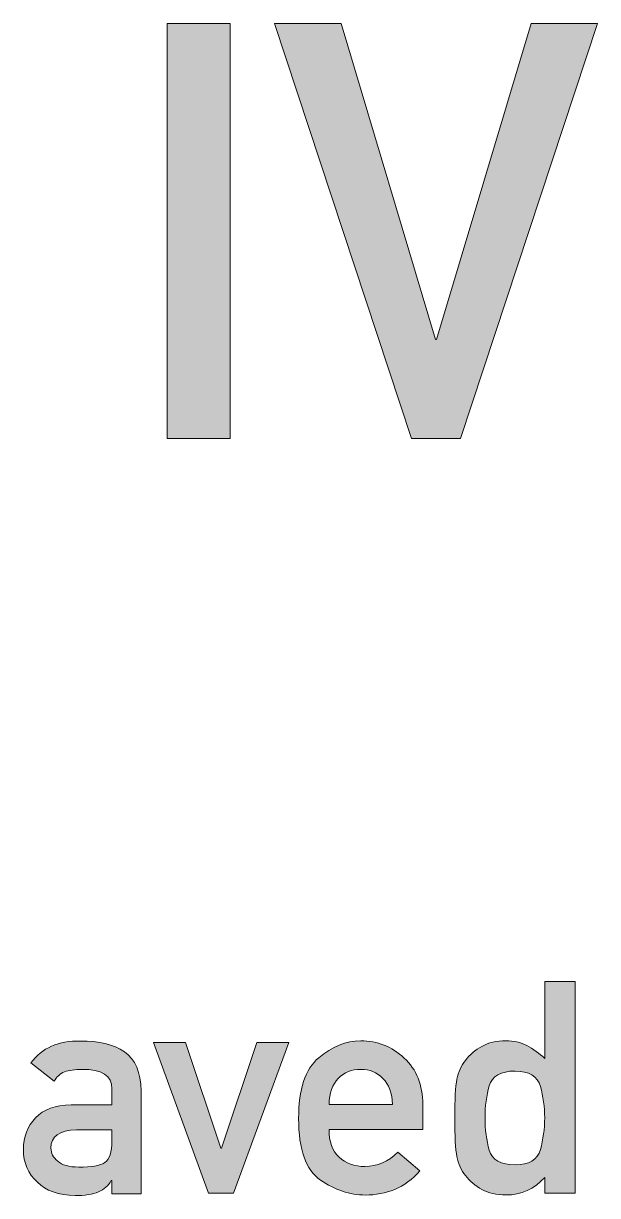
# Model space of a CAD drawing. Header units: inches. Extents: x 247 to 2765, y -1897 to -1110.
# Drawn here: x 1164.24 to 1172.41, y -1551.47 to -1534.79 of the extents above; entities that cross this region are included whole.
import ezdxf

# ---------------------------------------------------------------- set-up
doc = ezdxf.new("R2010")
doc.units = ezdxf.units.IN
doc.header["$MEASUREMENT"] = 0
doc.layers.add('Layer 1', color=7, linetype='Continuous')

# ---------------------------------------------------------------- blocks, each defined once
blk = doc.blocks.new('block 196')
at = {"layer": 'Layer 1', "true_color": 0x010101}
h = blk.add_hatch(color=18, dxfattribs=at)
h.dxf.hatch_style = 2
h.paths.add_polyline_path([(1166.282, -1540.699), (1166.282, -1534.79), (1167.179, -1534.79), (1167.179, -1540.699)])
h = blk.add_hatch(color=18, dxfattribs=at)
h.dxf.hatch_style = 2
h.paths.add_polyline_path([(1169.762, -1540.699), (1167.812, -1534.79), (1168.758, -1534.79), (1170.103, -1539.287), (1170.119, -1539.287), (1171.466, -1534.79), (1172.41, -1534.79), (1170.46, -1540.699)])
at = {"layer": 'Layer 1', "lineweight": 0}
for points in [[(1166.282, -1540.699), (1166.282, -1534.79), (1167.179, -1534.79), (1167.179, -1540.699), (1166.282, -1540.699)], [(1169.762, -1540.699), (1167.812, -1534.79), (1168.758, -1534.79), (1170.103, -1539.287), (1170.119, -1539.287), (1171.466, -1534.79), (1172.41, -1534.79), (1170.46, -1540.699), (1169.762, -1540.699)]]:
    blk.add_lwpolyline(points, dxfattribs=at)
blk = doc.blocks.new('block 197')
at = {"layer": 'Layer 1', "true_color": 0x010101}
h = blk.add_hatch(color=18, dxfattribs=at)
h.dxf.hatch_style = 2
edge = h.paths.add_edge_path()
edge.add_spline(control_points=[(1171.658, -1551.442), (1171.658, -1551.442), (1171.658, -1551.218), (1171.658, -1551.218), (1171.508, -1551.384), (1171.323, -1551.466), (1171.104, -1551.466), (1170.972, -1551.466), (1170.859, -1551.441), (1170.763, -1551.389), (1170.668, -1551.337), (1170.59, -1551.27), (1170.53, -1551.189), (1170.469, -1551.114), (1170.428, -1551.024), (1170.408, -1550.92), (1170.387, -1550.815), (1170.377, -1550.631), (1170.377, -1550.367), (1170.377, -1550.105), (1170.387, -1549.923), (1170.408, -1549.82), (1170.428, -1549.717), (1170.469, -1549.627), (1170.53, -1549.55), (1170.59, -1549.469), (1170.669, -1549.403), (1170.763, -1549.351), (1170.858, -1549.298), (1170.972, -1549.271), (1171.104, -1549.271), (1171.215, -1549.271), (1171.315, -1549.294), (1171.405, -1549.34), (1171.495, -1549.388), (1171.579, -1549.45), (1171.659, -1549.524), (1171.659, -1549.524), (1171.659, -1548.429), (1171.659, -1548.429), (1171.659, -1548.429), (1172.092, -1548.429), (1172.092, -1548.429), (1172.092, -1548.429), (1172.092, -1551.441), (1172.092, -1551.441), (1172.092, -1551.441), (1171.658, -1551.442), (1171.658, -1551.442), (1171.658, -1551.442), (1171.658, -1551.442), (1171.658, -1551.442)], knot_values=[0, 0, 0, 0, 1, 1, 1, 2, 2, 2, 3, 3, 3, 4, 4, 4, 5, 5, 5, 6, 6, 6, 7, 7, 7, 8, 8, 8, 9, 9, 9, 10, 10, 10, 11, 11, 11, 12, 12, 12, 13, 13, 13, 14, 14, 14, 15, 15, 15, 16, 16, 16, 17, 17, 17, 17], degree=3, periodic=1)
edge = h.paths.add_edge_path()
edge.add_spline(control_points=[(1171.236, -1549.703), (1171.032, -1549.703), (1170.91, -1549.773), (1170.869, -1549.912), (1170.829, -1550.051), (1170.808, -1550.203), (1170.808, -1550.367), (1170.808, -1550.536), (1170.829, -1550.688), (1170.869, -1550.828), (1170.91, -1550.968), (1171.032, -1551.037), (1171.236, -1551.037), (1171.436, -1551.037), (1171.556, -1550.965), (1171.597, -1550.82), (1171.636, -1550.676), (1171.658, -1550.525), (1171.658, -1550.368), (1171.658, -1550.215), (1171.636, -1550.066), (1171.597, -1549.921), (1171.556, -1549.776), (1171.436, -1549.703), (1171.236, -1549.703)], knot_values=[0, 0, 0, 0, 1, 1, 1, 2, 2, 2, 3, 3, 3, 4, 4, 4, 5, 5, 5, 6, 6, 6, 7, 7, 7, 8, 8, 8, 8], degree=3, periodic=1)
h = blk.add_hatch(color=18, dxfattribs=at)
h.dxf.hatch_style = 2
edge = h.paths.add_edge_path()
edge.add_spline(control_points=[(1165.495, -1551.45), (1165.495, -1551.45), (1165.495, -1551.26), (1165.495, -1551.26), (1165.495, -1551.26), (1165.486, -1551.26), (1165.486, -1551.26), (1165.446, -1551.334), (1165.386, -1551.388), (1165.306, -1551.421), (1165.221, -1551.457), (1165.108, -1551.475), (1164.972, -1551.475), (1164.735, -1551.468), (1164.555, -1551.406), (1164.435, -1551.284), (1164.303, -1551.163), (1164.236, -1551.009), (1164.236, -1550.82), (1164.236, -1550.641), (1164.294, -1550.49), (1164.408, -1550.369), (1164.522, -1550.248), (1164.691, -1550.186), (1164.914, -1550.184), (1164.914, -1550.184), (1165.495, -1550.184), (1165.495, -1550.184), (1165.495, -1550.184), (1165.495, -1549.956), (1165.495, -1549.956), (1165.497, -1549.766), (1165.354, -1549.674), (1165.067, -1549.679), (1164.968, -1549.679), (1164.884, -1549.69), (1164.819, -1549.713), (1164.754, -1549.742), (1164.706, -1549.787), (1164.673, -1549.848), (1164.673, -1549.848), (1164.342, -1549.587), (1164.342, -1549.587), (1164.501, -1549.374), (1164.736, -1549.269), (1165.046, -1549.275), (1165.307, -1549.272), (1165.516, -1549.323), (1165.675, -1549.428), (1165.829, -1549.538), (1165.91, -1549.721), (1165.912, -1549.982), (1165.912, -1549.982), (1165.912, -1551.452), (1165.912, -1551.452), (1165.912, -1551.452), (1165.495, -1551.45), (1165.495, -1551.45), (1165.495, -1551.45), (1165.495, -1551.45), (1165.495, -1551.45)], knot_values=[0, 0, 0, 0, 1, 1, 1, 2, 2, 2, 3, 3, 3, 4, 4, 4, 5, 5, 5, 6, 6, 6, 7, 7, 7, 8, 8, 8, 9, 9, 9, 10, 10, 10, 11, 11, 11, 12, 12, 12, 13, 13, 13, 14, 14, 14, 15, 15, 15, 16, 16, 16, 17, 17, 17, 18, 18, 18, 19, 19, 19, 20, 20, 20, 20], degree=3, periodic=1)
edge = h.paths.add_edge_path()
edge.add_spline(control_points=[(1165.495, -1550.696), (1165.495, -1550.696), (1165.495, -1550.539), (1165.495, -1550.539), (1165.495, -1550.539), (1164.991, -1550.539), (1164.991, -1550.539), (1164.747, -1550.546), (1164.625, -1550.633), (1164.628, -1550.799), (1164.628, -1550.87), (1164.66, -1550.933), (1164.724, -1550.985), (1164.784, -1551.041), (1164.884, -1551.069), (1165.024, -1551.069), (1165.201, -1551.072), (1165.325, -1551.051), (1165.396, -1551.005), (1165.46, -1550.961), (1165.495, -1550.857), (1165.495, -1550.696)], knot_values=[0, 0, 0, 0, 1, 1, 1, 2, 2, 2, 3, 3, 3, 4, 4, 4, 5, 5, 5, 6, 6, 6, 7, 7, 7, 7], degree=3, periodic=1)
h = blk.add_hatch(color=18, dxfattribs=at)
h.dxf.hatch_style = 2
h.paths.add_polyline_path([(1166.872, -1551.442), (1166.087, -1549.296), (1166.544, -1549.296), (1167.046, -1550.799), (1167.054, -1550.799), (1167.559, -1549.296), (1168.015, -1549.296), (1167.229, -1551.442)])
h = blk.add_hatch(color=18, dxfattribs=at)
h.dxf.hatch_style = 2
edge = h.paths.add_edge_path()
edge.add_spline(control_points=[(1169.922, -1550.532), (1169.922, -1550.532), (1168.587, -1550.532), (1168.587, -1550.532), (1168.587, -1550.708), (1168.634, -1550.841), (1168.73, -1550.929), (1168.826, -1551.017), (1168.948, -1551.061), (1169.097, -1551.061), (1169.275, -1551.061), (1169.432, -1550.993), (1169.568, -1550.855), (1169.568, -1550.855), (1169.881, -1551.121), (1169.881, -1551.121), (1169.774, -1551.246), (1169.655, -1551.334), (1169.522, -1551.387), (1169.389, -1551.44), (1169.25, -1551.467), (1169.104, -1551.467), (1168.884, -1551.467), (1168.671, -1551.396), (1168.465, -1551.254), (1168.258, -1551.112), (1168.154, -1550.82), (1168.154, -1550.379), (1168.154, -1549.961), (1168.25, -1549.673), (1168.441, -1549.513), (1168.632, -1549.353), (1168.831, -1549.273), (1169.039, -1549.273), (1169.275, -1549.273), (1169.481, -1549.354), (1169.657, -1549.517), (1169.834, -1549.68), (1169.922, -1549.901), (1169.922, -1550.178), (1169.922, -1550.178), (1169.922, -1550.532), (1169.922, -1550.532), (1169.922, -1550.532), (1169.922, -1550.532), (1169.922, -1550.532)], knot_values=[0, 0, 0, 0, 1, 1, 1, 2, 2, 2, 3, 3, 3, 4, 4, 4, 5, 5, 5, 6, 6, 6, 7, 7, 7, 8, 8, 8, 9, 9, 9, 10, 10, 10, 11, 11, 11, 12, 12, 12, 13, 13, 13, 14, 14, 14, 15, 15, 15, 15], degree=3, periodic=1)
edge = h.paths.add_edge_path()
edge.add_spline(control_points=[(1168.587, -1550.177), (1168.587, -1550.177), (1169.492, -1550.177), (1169.492, -1550.177), (1169.484, -1550.015), (1169.44, -1549.892), (1169.354, -1549.807), (1169.271, -1549.721), (1169.165, -1549.678), (1169.039, -1549.678), (1168.91, -1549.678), (1168.804, -1549.721), (1168.719, -1549.807), (1168.634, -1549.892), (1168.59, -1550.015), (1168.587, -1550.177)], knot_values=[0, 0, 0, 0, 1, 1, 1, 2, 2, 2, 3, 3, 3, 4, 4, 4, 5, 5, 5, 5], degree=3, periodic=1)
at = {"layer": 'Layer 1', "lineweight": 0}
blk.add_lwpolyline([(1166.872, -1551.442), (1166.087, -1549.296), (1166.544, -1549.296), (1167.046, -1550.799), (1167.054, -1550.799), (1167.559, -1549.296), (1168.015, -1549.296), (1167.229, -1551.442), (1166.872, -1551.442)], dxfattribs=at)
for points, knots in [([(1171.658, -1551.442), (1171.658, -1551.442), (1171.658, -1551.218), (1171.658, -1551.218), (1171.508, -1551.384), (1171.323, -1551.466), (1171.104, -1551.466), (1170.972, -1551.466), (1170.859, -1551.441), (1170.763, -1551.389), (1170.668, -1551.337), (1170.59, -1551.27), (1170.53, -1551.189), (1170.469, -1551.114), (1170.428, -1551.024), (1170.408, -1550.92), (1170.387, -1550.815), (1170.377, -1550.631), (1170.377, -1550.367), (1170.377, -1550.105), (1170.387, -1549.923), (1170.408, -1549.82), (1170.428, -1549.717), (1170.469, -1549.627), (1170.53, -1549.55), (1170.59, -1549.469), (1170.669, -1549.403), (1170.763, -1549.351), (1170.858, -1549.298), (1170.972, -1549.271), (1171.104, -1549.271), (1171.215, -1549.271), (1171.315, -1549.294), (1171.405, -1549.34), (1171.495, -1549.388), (1171.579, -1549.45), (1171.659, -1549.524), (1171.659, -1549.524), (1171.659, -1548.429), (1171.659, -1548.429), (1171.659, -1548.429), (1172.092, -1548.429), (1172.092, -1548.429), (1172.092, -1548.429), (1172.092, -1551.441), (1172.092, -1551.441), (1172.092, -1551.441), (1171.658, -1551.442), (1171.658, -1551.442), (1171.658, -1551.442), (1171.658, -1551.442), (1171.658, -1551.442)], [0, 0, 0, 0, 1, 1, 1, 2, 2, 2, 3, 3, 3, 4, 4, 4, 5, 5, 5, 6, 6, 6, 7, 7, 7, 8, 8, 8, 9, 9, 9, 10, 10, 10, 11, 11, 11, 12, 12, 12, 13, 13, 13, 14, 14, 14, 15, 15, 15, 16, 16, 16, 17, 17, 17, 17]), ([(1165.495, -1551.45), (1165.495, -1551.45), (1165.495, -1551.26), (1165.495, -1551.26), (1165.495, -1551.26), (1165.486, -1551.26), (1165.486, -1551.26), (1165.446, -1551.334), (1165.386, -1551.388), (1165.306, -1551.421), (1165.221, -1551.457), (1165.108, -1551.475), (1164.972, -1551.475), (1164.735, -1551.468), (1164.555, -1551.406), (1164.435, -1551.284), (1164.303, -1551.163), (1164.236, -1551.009), (1164.236, -1550.82), (1164.236, -1550.641), (1164.294, -1550.49), (1164.408, -1550.369), (1164.522, -1550.248), (1164.691, -1550.186), (1164.914, -1550.184), (1164.914, -1550.184), (1165.495, -1550.184), (1165.495, -1550.184), (1165.495, -1550.184), (1165.495, -1549.956), (1165.495, -1549.956), (1165.497, -1549.766), (1165.354, -1549.674), (1165.067, -1549.679), (1164.968, -1549.679), (1164.884, -1549.69), (1164.819, -1549.713), (1164.754, -1549.742), (1164.706, -1549.787), (1164.673, -1549.848), (1164.673, -1549.848), (1164.342, -1549.587), (1164.342, -1549.587), (1164.501, -1549.374), (1164.736, -1549.269), (1165.046, -1549.275), (1165.307, -1549.272), (1165.516, -1549.323), (1165.675, -1549.428), (1165.829, -1549.538), (1165.91, -1549.721), (1165.912, -1549.982), (1165.912, -1549.982), (1165.912, -1551.452), (1165.912, -1551.452), (1165.912, -1551.452), (1165.495, -1551.45), (1165.495, -1551.45), (1165.495, -1551.45), (1165.495, -1551.45), (1165.495, -1551.45)], [0, 0, 0, 0, 1, 1, 1, 2, 2, 2, 3, 3, 3, 4, 4, 4, 5, 5, 5, 6, 6, 6, 7, 7, 7, 8, 8, 8, 9, 9, 9, 10, 10, 10, 11, 11, 11, 12, 12, 12, 13, 13, 13, 14, 14, 14, 15, 15, 15, 16, 16, 16, 17, 17, 17, 18, 18, 18, 19, 19, 19, 20, 20, 20, 20]), ([(1169.922, -1550.532), (1169.922, -1550.532), (1168.587, -1550.532), (1168.587, -1550.532), (1168.587, -1550.708), (1168.634, -1550.841), (1168.73, -1550.929), (1168.826, -1551.017), (1168.948, -1551.061), (1169.097, -1551.061), (1169.275, -1551.061), (1169.432, -1550.993), (1169.568, -1550.855), (1169.568, -1550.855), (1169.881, -1551.121), (1169.881, -1551.121), (1169.774, -1551.246), (1169.655, -1551.334), (1169.522, -1551.387), (1169.389, -1551.44), (1169.25, -1551.467), (1169.104, -1551.467), (1168.884, -1551.467), (1168.671, -1551.396), (1168.465, -1551.254), (1168.258, -1551.112), (1168.154, -1550.82), (1168.154, -1550.379), (1168.154, -1549.961), (1168.25, -1549.673), (1168.441, -1549.513), (1168.632, -1549.353), (1168.831, -1549.273), (1169.039, -1549.273), (1169.275, -1549.273), (1169.481, -1549.354), (1169.657, -1549.517), (1169.834, -1549.68), (1169.922, -1549.901), (1169.922, -1550.178), (1169.922, -1550.178), (1169.922, -1550.532), (1169.922, -1550.532), (1169.922, -1550.532), (1169.922, -1550.532), (1169.922, -1550.532)], [0, 0, 0, 0, 1, 1, 1, 2, 2, 2, 3, 3, 3, 4, 4, 4, 5, 5, 5, 6, 6, 6, 7, 7, 7, 8, 8, 8, 9, 9, 9, 10, 10, 10, 11, 11, 11, 12, 12, 12, 13, 13, 13, 14, 14, 14, 15, 15, 15, 15]), ([(1168.587, -1550.177), (1168.587, -1550.177), (1169.492, -1550.177), (1169.492, -1550.177), (1169.484, -1550.015), (1169.44, -1549.892), (1169.354, -1549.807), (1169.271, -1549.721), (1169.165, -1549.678), (1169.039, -1549.678), (1168.91, -1549.678), (1168.804, -1549.721), (1168.719, -1549.807), (1168.634, -1549.892), (1168.59, -1550.015), (1168.587, -1550.177)], [0, 0, 0, 0, 1, 1, 1, 2, 2, 2, 3, 3, 3, 4, 4, 4, 5, 5, 5, 5]), ([(1171.236, -1549.703), (1171.032, -1549.703), (1170.91, -1549.773), (1170.869, -1549.912), (1170.829, -1550.051), (1170.808, -1550.203), (1170.808, -1550.367), (1170.808, -1550.536), (1170.829, -1550.688), (1170.869, -1550.828), (1170.91, -1550.968), (1171.032, -1551.037), (1171.236, -1551.037), (1171.436, -1551.037), (1171.556, -1550.965), (1171.597, -1550.82), (1171.636, -1550.676), (1171.658, -1550.525), (1171.658, -1550.368), (1171.658, -1550.215), (1171.636, -1550.066), (1171.597, -1549.921), (1171.556, -1549.776), (1171.436, -1549.703), (1171.236, -1549.703)], [0, 0, 0, 0, 1, 1, 1, 2, 2, 2, 3, 3, 3, 4, 4, 4, 5, 5, 5, 6, 6, 6, 7, 7, 7, 8, 8, 8, 8]), ([(1165.495, -1550.696), (1165.495, -1550.696), (1165.495, -1550.539), (1165.495, -1550.539), (1165.495, -1550.539), (1164.991, -1550.539), (1164.991, -1550.539), (1164.747, -1550.546), (1164.625, -1550.633), (1164.628, -1550.799), (1164.628, -1550.87), (1164.66, -1550.933), (1164.724, -1550.985), (1164.784, -1551.041), (1164.884, -1551.069), (1165.024, -1551.069), (1165.201, -1551.072), (1165.325, -1551.051), (1165.396, -1551.005), (1165.46, -1550.961), (1165.495, -1550.857), (1165.495, -1550.696)], [0, 0, 0, 0, 1, 1, 1, 2, 2, 2, 3, 3, 3, 4, 4, 4, 5, 5, 5, 6, 6, 6, 7, 7, 7, 7])]:
    blk.add_open_spline(points, degree=3, knots=knots, dxfattribs=at)
blk = doc.blocks.new('block 193')
at = {"layer": 'Layer 1'}
for name in ['block 196', 'block 197']:
    blk.add_blockref(name, (0, 0), dxfattribs=at)

msp = doc.modelspace()

# ---------------------------------------------------------------- block references
at = {"layer": 'Layer 1'}
msp.add_blockref('block 193', (0, 0), dxfattribs=at)

doc.saveas('drawing.dxf')
